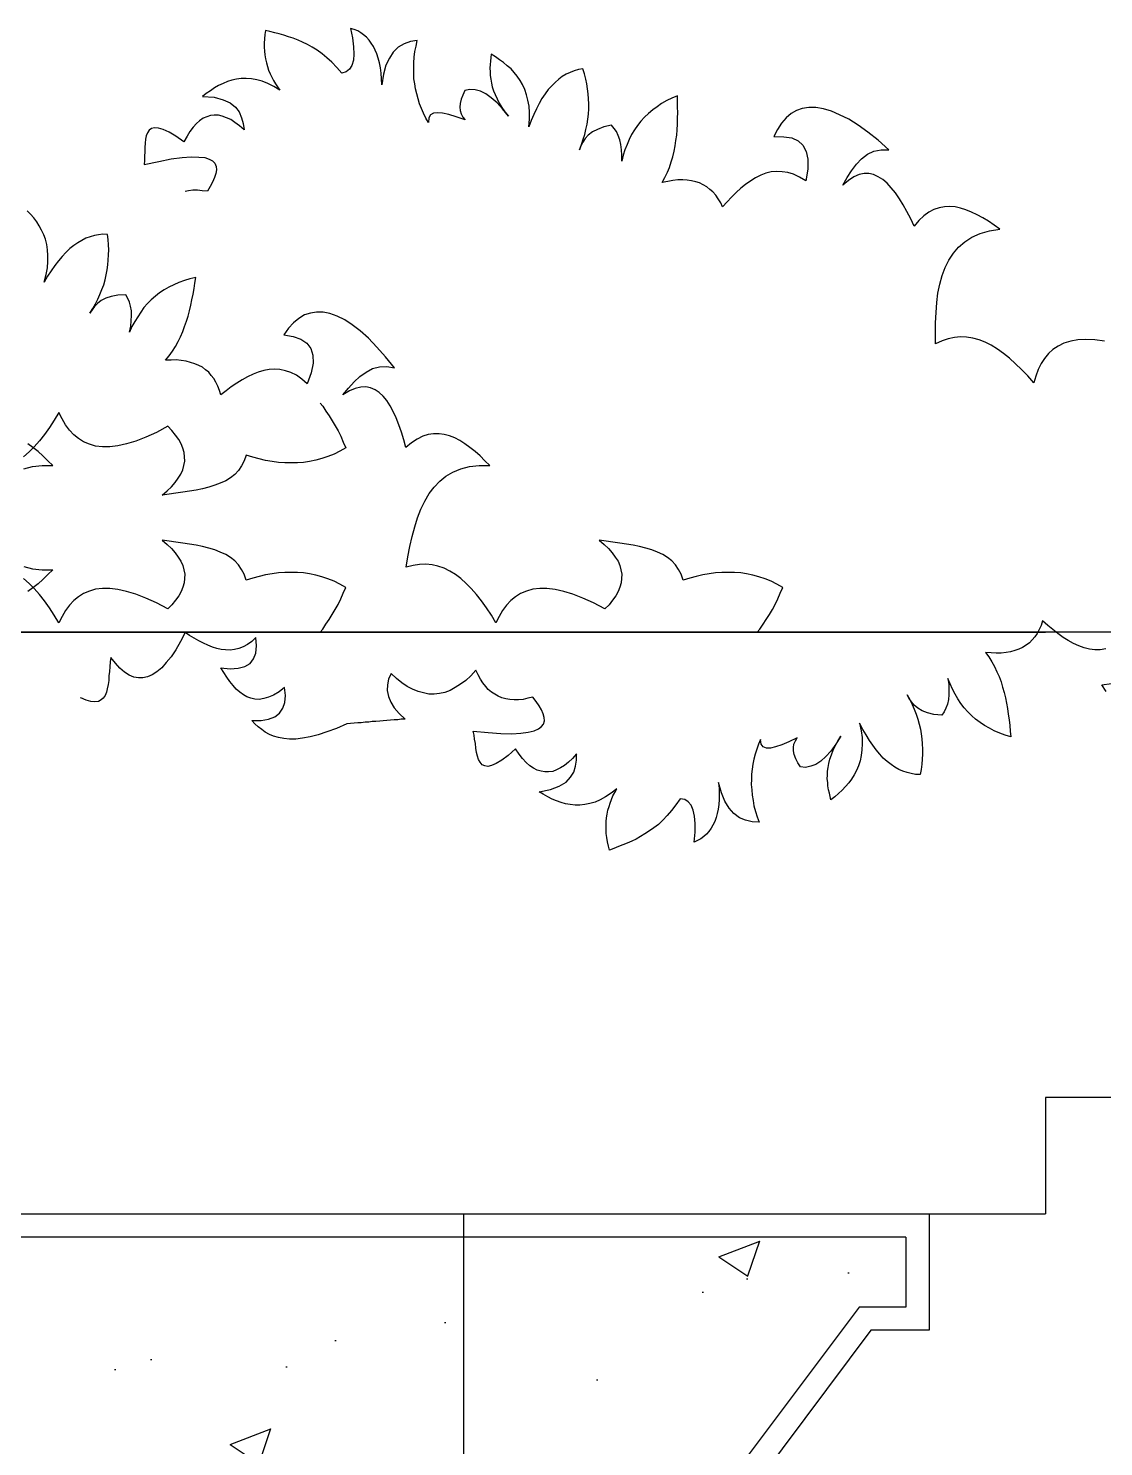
# Model space of a CAD drawing. Extents: x -24232 to 27340, y -23039 to 23489.
# Drawn here: x -17692 to -17230, y -8696 to -8087 of the extents above; entities that cross this region are included whole.
import ezdxf

# ---------------------------------------------------------------- set-up
doc = ezdxf.new("R2010")
doc.units = 0
doc.header["$LTSCALE"] = 10
for name, color, linetype in [('0-HATCH', 8, 'CONTINUOUS'), ('0-TEXT', 7, 'CONTINUOUS'), ('1', 1, 'CONTINUOUS'), ('3', 3, 'CONTINUOUS'), ('4', 4, 'CONTINUOUS')]:
    doc.layers.add(name, color=color, linetype=linetype)

# ---------------------------------------------------------------- blocks, each defined once
blk = doc.blocks.new('A$C190C71B1')
at = {"layer": '0-HATCH'}
h = blk.add_hatch(dxfattribs=at)
h.set_pattern_fill('AR-CONC', color=1, scale=25, style=0)
h.set_pattern_definition([(50, (132294.87, -20042.63), (179.31505, -15.68803), [18.75, -206.25]), (355, (132294.87, -20042.63), (-34.68783, 188.04803), [15, -165]), (100.4514, (132309.81, -20043.93), (144.62735, 172.35989), [15.93505, -175.28553]), (46.1842, (132294.87, -19992.63), (266.81026, -41.37975), [28.125, -309.375]), (96.6356, (132317.1, -19996.08), (233.6657, 243.52947), [23.90257, -262.92825]), (351.1842, (132294.87, -19992.63), (233.6655, 243.52965), [22.5, -247.5]), (21, (132319.87, -20005.13), (149.22676, -100.65472), [18.75, -206.25]), (326, (132319.87, -20005.13), (60.82883, 181.2875), [15, -165]), (71.4514, (132332.3, -20013.52), (210.05566, 80.63262), [15.93505, -175.28553]), (37.5, (132294.87, -20042.63), (3.039964, 83.223463), [0, -163, 0, -167.5, 0, -165.625]), (7.5, (132294.87, -20042.63), (65.767384, 98.60293), [0, -95.5, 0, -159.25, 0, -63.125]), (327.5, (132239.12, -20042.63), (133.45561, -5.638718), [0, -62.5, 0, -195, 0, -258.75]), (317.5, (132214.12, -20042.63), (145.79654, 25.02625), [0, -81.25, 0, -129.5, 0, -183.75])])
h.paths.add_polyline_path([(1250, 338.6), (1000.85, 338.6), (1000.85, 312.84), (990, 287.37), (990, 168.6), (990, 148.6), (1430, 148.6), (1430, 638.6), (1450, 638.6), (1450, 648.6), (1470, 648.6), (1620, 848.6), (1640, 848.6), (1640, 878.6), (1250, 878.6)])
h.paths.add_polyline_path([(650, 338.6), (650, 878.6), (260, 878.6), (260, 848.6), (280, 848.6), (430, 648.6), (450, 648.6), (450, 638.6), (470, 638.6), (470, 148.6), (910, 148.6), (910, 168.6), (910, 287.37), (899.15, 312.84), (899.15, 338.6)])
at = {"layer": '1'}
for p, q in [((1650, 888.6), (1650, 838.6)), ((1625, 838.6), (1475, 638.6)), ((1650, 838.6), (1625, 838.6))]:
    blk.add_line(p, q, dxfattribs=at)
for points in [[(1388.24, 1138.6), (1389.38, 1139.99), (1390.8, 1142.02), (1392.22, 1144.04), (1393.51, 1146.22), (1394.81, 1148.39), (1395.98, 1150.58), (1397.15, 1152.9), (1398.21, 1155.37), (1399.27, 1157.84), (1399.27, 1157.84), (1396.7, 1159.31), (1394.25, 1160.5), (1391.64, 1161.57), (1389.02, 1162.37), (1386.39, 1163.17), (1383.73, 1163.71), (1381.2, 1164.09), (1378.5, 1164.22), (1375.81, 1164.35), (1373.1, 1164.35), (1370.36, 1164.08), (1367.61, 1163.67), (1364.86, 1163.27), (1362.09, 1162.59), (1359.31, 1161.92), (1356.51, 1160.98), (1356.51, 1160.98), (1355.68, 1163.5), (1354.54, 1165.64), (1353.23, 1167.53), (1351.65, 1169.31), (1349.76, 1170.72), (1347.72, 1172), (1345.38, 1173.05), (1343.03, 1173.96), (1340.41, 1174.76), (1337.76, 1175.42), (1334.97, 1175.97), (1332.18, 1176.52), (1329.25, 1176.94), (1326.31, 1177.37), (1323.37, 1177.79), (1320.43, 1178.22), (1320.43, 1178.22), (1322.56, 1176.38), (1324.41, 1174.58), (1325.99, 1172.79), (1327.3, 1170.91), (1328.48, 1169.16), (1329.24, 1167.33), (1329.73, 1165.38), (1330.09, 1163.59), (1330.04, 1161.7), (1329.86, 1159.82), (1329.27, 1157.98), (1328.55, 1156.16), (1327.54, 1154.22), (1326.14, 1152.33), (1324.6, 1150.45), (1322.79, 1148.6), (1322.79, 1148.6), (1317.91, 1151.25), (1313.37, 1153.32), (1309.06, 1154.97), (1305.12, 1156.17), (1301.41, 1156.94), (1297.93, 1157.42), (1294.82, 1157.46), (1291.8, 1157.08), (1289.15, 1156.26), (1286.62, 1155.29), (1284.45, 1153.88), (1282.38, 1152.19), (1280.56, 1150.2), (1278.85, 1147.93), (1277.38, 1145.37), (1276.03, 1142.66), (1276.03, 1142.66), (1274.05, 1145.97), (1271.93, 1149.16), (1269.78, 1152.08), (1267.62, 1154.86), (1265.43, 1157.38), (1263.21, 1159.63), (1260.85, 1161.76)], [(1260.9, 1208.88), (1264.65, 1209.86), (1268.76, 1210.27), (1273.36, 1210.22), (1273.36, 1210.22), (1271.26, 1212.33), (1269.17, 1214.43), (1267.05, 1216.26), (1264.78, 1217.98), (1262.63, 1219.54)], [(1576.07, 1138.6), (1577.21, 1139.99), (1578.63, 1142.02), (1580.04, 1144.04), (1581.34, 1146.22), (1582.64, 1148.39), (1583.8, 1150.58), (1584.98, 1152.9), (1586.04, 1155.37), (1587.09, 1157.84), (1587.09, 1157.84), (1584.53, 1159.31), (1582.08, 1160.5), (1579.47, 1161.57), (1576.84, 1162.37), (1574.22, 1163.17), (1571.56, 1163.71), (1569.02, 1164.09), (1566.33, 1164.22), (1563.63, 1164.35), (1560.93, 1164.35), (1558.19, 1164.08), (1555.44, 1163.67), (1552.69, 1163.27), (1549.92, 1162.59), (1547.14, 1161.92), (1544.34, 1160.98), (1544.34, 1160.98), (1543.51, 1163.5), (1542.36, 1165.64), (1541.06, 1167.53), (1539.48, 1169.31), (1537.59, 1170.72), (1535.55, 1172), (1533.21, 1173.05), (1530.86, 1173.96), (1528.23, 1174.76), (1525.59, 1175.42), (1522.8, 1175.97), (1520.01, 1176.52), (1517.07, 1176.94), (1514.14, 1177.37), (1511.2, 1177.79), (1508.26, 1178.22), (1508.26, 1178.22), (1510.38, 1176.38), (1512.24, 1174.58), (1513.82, 1172.79), (1515.12, 1170.91), (1516.31, 1169.16), (1517.07, 1167.33), (1517.56, 1165.38), (1517.92, 1163.59), (1517.87, 1161.7), (1517.69, 1159.82), (1517.1, 1157.98), (1516.38, 1156.16), (1515.37, 1154.22), (1513.97, 1152.33), (1512.43, 1150.45), (1510.62, 1148.6), (1510.62, 1148.6), (1505.73, 1151.25), (1501.2, 1153.32), (1496.89, 1154.97), (1492.95, 1156.17), (1489.23, 1156.94), (1485.76, 1157.42), (1482.65, 1157.46), (1479.63, 1157.08), (1476.98, 1156.26), (1474.45, 1155.29), (1472.28, 1153.88), (1470.21, 1152.19), (1468.39, 1150.2), (1466.68, 1147.93), (1465.21, 1145.37), (1463.85, 1142.66), (1463.85, 1142.66), (1461.88, 1145.97), (1459.76, 1149.16), (1457.61, 1152.08), (1455.45, 1154.86), (1453.26, 1157.38), (1451.04, 1159.63), (1448.68, 1161.76), (1446.41, 1163.47), (1443.98, 1164.93), (1441.53, 1166.12), (1438.91, 1167.06), (1436.39, 1167.58), (1433.71, 1167.84), (1430.98, 1167.71), (1428.24, 1167.3), (1425.31, 1166.51), (1425.31, 1166.51), (1426.03, 1171.04), (1426.87, 1175.42), (1427.85, 1179.8), (1428.93, 1183.89), (1430.13, 1187.83), (1431.57, 1191.48), (1433.27, 1194.97), (1435.08, 1198.18), (1437.25, 1200.94), (1439.67, 1203.55), (1442.32, 1205.72), (1445.34, 1207.46), (1448.73, 1208.88), (1452.48, 1209.86), (1456.58, 1210.27), (1461.18, 1210.22), (1461.18, 1210.22), (1459.09, 1212.33), (1457, 1214.43), (1454.87, 1216.26), (1452.61, 1217.98), (1450.46, 1219.54), (1448.3, 1220.98), (1446.11, 1222.14), (1443.9, 1223.04), (1441.64, 1223.53), (1439.38, 1223.89), (1437.07, 1223.84), (1434.74, 1223.53), (1432.37, 1222.82), (1429.94, 1221.57), (1427.62, 1220.04), (1425.12, 1217.98), (1425.12, 1217.98), (1424.23, 1221.32), (1423.2, 1224.67), (1422.16, 1227.76), (1420.96, 1230.72), (1419.73, 1233.41), (1418.35, 1235.85), (1416.95, 1238.15), (1415.38, 1240.07), (1413.64, 1241.6), (1411.87, 1242.86), (1409.92, 1243.72), (1407.92, 1244.06), (1405.75, 1244), (1403.39, 1243.42), (1400.84, 1242.32), (1398.11, 1240.69), (1398.11, 1240.69), (1400.43, 1243.58), (1402.85, 1246.18), (1405.38, 1248.51), (1408.01, 1250.41), (1410.86, 1251.89), (1413.78, 1252.69), (1416.91, 1252.78), (1420.23, 1252.19), (1420.23, 1252.19), (1416.38, 1257.03), (1412.59, 1261.2), (1409.04, 1264.94), (1405.56, 1268.12), (1402.03, 1270.78), (1398.85, 1272.85), (1395.63, 1274.52), (1392.49, 1275.64), (1389.57, 1276.2), (1386.72, 1276.21), (1384.11, 1275.8), (1381.59, 1274.96), (1379.14, 1273.44), (1376.79, 1271.64), (1374.66, 1269.28), (1372.63, 1266.5), (1372.63, 1266.5), (1376.75, 1265.69), (1380.02, 1264.55), (1382.55, 1262.81), (1384.23, 1260.62), (1385.16, 1257.68), (1385.23, 1254.29), (1384.42, 1250.17), (1382.72, 1245.33), (1382.72, 1245.33), (1380.35, 1247.32), (1378.08, 1249.04), (1375.76, 1250.21), (1373.4, 1250.99), (1371.01, 1251.5), (1368.73, 1251.72), (1366.41, 1251.54), (1364.06, 1251.1), (1361.69, 1250.38), (1359.44, 1249.52), (1357.03, 1248.41), (1354.74, 1247.14), (1352.42, 1245.61), (1350.1, 1244.08), (1347.9, 1242.4), (1345.56, 1240.6), (1345.56, 1240.6), (1345.07, 1242.55), (1344.31, 1244.38), (1343.53, 1246.08), (1342.6, 1247.67), (1341.51, 1248.99), (1340.42, 1250.32), (1339.04, 1251.4), (1337.66, 1252.49), (1336.12, 1253.32), (1334.43, 1254.03), (1332.59, 1254.61), (1330.74, 1255.07), (1328.6, 1255.41), (1326.46, 1255.62), (1324.29, 1255.57), (1321.85, 1255.54), (1321.85, 1255.54), (1323.39, 1257.42), (1324.8, 1259.44), (1326.08, 1261.35), (1327.24, 1263.54), (1328.26, 1265.6), (1329.29, 1267.8), (1330.05, 1270.03), (1330.81, 1272.26), (1331.57, 1274.48), (1332.2, 1276.72), (1332.71, 1279.11), (1333.21, 1281.5), (1333.72, 1283.89), (1334.09, 1286.29), (1334.46, 1288.69), (1334.84, 1291.09), (1334.84, 1291.09), (1332.34, 1290.52), (1329.97, 1289.81), (1327.59, 1288.96), (1325.45, 1287.95), (1323.32, 1286.95), (1321.31, 1285.79), (1319.29, 1284.5), (1317.52, 1283.05), (1315.74, 1281.47), (1314.09, 1279.87), (1312.57, 1278.12), (1311.16, 1276.23), (1309.88, 1274.19), (1308.59, 1272.15), (1307.43, 1269.96), (1306.38, 1267.63), (1306.38, 1267.63), (1306.9, 1270.15), (1307.13, 1272.43), (1307.22, 1274.72), (1307.15, 1276.76), (1306.8, 1278.69), (1306.3, 1280.5), (1305.64, 1282.06), (1304.72, 1283.64), (1304.72, 1283.64), (1301.31, 1283.43), (1298.55, 1282.89), (1296.18, 1282.18), (1294.18, 1281.16), (1292.57, 1279.96), (1291.35, 1278.59), (1290.27, 1277.21), (1289.3, 1275.68), (1289.3, 1275.68), (1290.59, 1277.72), (1291.74, 1279.77), (1292.74, 1281.71), (1293.63, 1283.78), (1294.51, 1285.86), (1295.26, 1287.96), (1295.87, 1290.06), (1296.35, 1292.18), (1296.7, 1294.31), (1297.04, 1296.45), (1297.25, 1298.59), (1297.33, 1300.75), (1297.41, 1302.91), (1297.35, 1305.08), (1297.18, 1307.4), (1296.85, 1309.6), (1296.85, 1309.6), (1294.96, 1309.65), (1293.04, 1309.44), (1291.25, 1309.07), (1289.44, 1308.57), (1287.62, 1307.94), (1285.9, 1307.03), (1284.17, 1305.98), (1282.43, 1304.8), (1280.67, 1303.48), (1279.03, 1301.88), (1277.37, 1300.15), (1275.83, 1298.27), (1274.27, 1296.26), (1272.69, 1293.98), (1271.12, 1291.7), (1269.64, 1289.13), (1269.64, 1289.13), (1270.5, 1292.3), (1271.06, 1295.22), (1271.32, 1297.9), (1271.31, 1300.48), (1271.14, 1302.93), (1270.83, 1305.27), (1270.24, 1307.49), (1269.48, 1309.46), (1268.6, 1311.44), (1267.56, 1313.31), (1266.51, 1315.04), (1265.18, 1316.66), (1263.86, 1318.28), (1262.38, 1319.78)], [(1388.24, 1237.11), (1389.38, 1235.72), (1390.8, 1233.69), (1392.22, 1231.66), (1393.51, 1229.49), (1394.81, 1227.32), (1395.98, 1225.13), (1397.15, 1222.81), (1398.21, 1220.34), (1399.27, 1217.87), (1399.27, 1217.87), (1396.7, 1216.4), (1394.25, 1215.21), (1391.64, 1214.14), (1389.02, 1213.34), (1386.39, 1212.54), (1383.73, 1212), (1381.2, 1211.62), (1378.5, 1211.49), (1375.81, 1211.36), (1373.1, 1211.36), (1370.36, 1211.63), (1367.61, 1212.04), (1364.86, 1212.44), (1362.09, 1213.12), (1359.31, 1213.79), (1356.51, 1214.73), (1356.51, 1214.73), (1355.68, 1212.21), (1354.54, 1210.07), (1353.23, 1208.18), (1351.65, 1206.4), (1349.76, 1204.99), (1347.72, 1203.71), (1345.38, 1202.66), (1343.03, 1201.75), (1340.41, 1200.95), (1337.76, 1200.29), (1334.97, 1199.74), (1332.18, 1199.19), (1329.25, 1198.77), (1326.31, 1198.34), (1323.37, 1197.92), (1320.43, 1197.49), (1320.43, 1197.49), (1322.56, 1199.33), (1324.41, 1201.13), (1325.99, 1202.91), (1327.3, 1204.8), (1328.48, 1206.55), (1329.24, 1208.38), (1329.73, 1210.33), (1330.09, 1212.12), (1330.04, 1214.01), (1329.86, 1215.89), (1329.27, 1217.73), (1328.55, 1219.55), (1327.54, 1221.48), (1326.14, 1223.38), (1324.6, 1225.26), (1322.79, 1227.11), (1322.79, 1227.11), (1317.91, 1224.46), (1313.37, 1222.39), (1309.06, 1220.74), (1305.12, 1219.54), (1301.41, 1218.77), (1297.93, 1218.29), (1294.82, 1218.25), (1291.8, 1218.63), (1289.15, 1219.45), (1286.62, 1220.42), (1284.45, 1221.83), (1282.38, 1223.52), (1280.56, 1225.51), (1278.85, 1227.78), (1277.38, 1230.34), (1276.03, 1233.05), (1276.03, 1233.05), (1274.05, 1229.74), (1271.93, 1226.55), (1269.78, 1223.63), (1267.62, 1220.85), (1265.43, 1218.33), (1263.21, 1216.08), (1260.85, 1213.95)], [(1260.9, 1166.83), (1264.65, 1165.85), (1268.76, 1165.44), (1273.36, 1165.49), (1273.36, 1165.49), (1271.26, 1163.38), (1269.17, 1161.28), (1267.05, 1159.45), (1264.78, 1157.73), (1262.63, 1156.17)]]:
    blk.add_lwpolyline(points, dxfattribs=at)
at = {"layer": '3'}
for p, q in [((1900, 1138.6), (0, 1138.6)), ((1750, 938.6), (1700, 938.6)), ((1700, 938.6), (1700, 888.6)), ((200, 888.6), (1700, 888.6))]:
    blk.add_line(p, q, dxfattribs=at)
at = {"layer": '4'}
for p, q in [((1640, 878.6), (1250, 878.6)), ((1640, 878.6), (1640, 848.6)), ((1620, 848.6), (1470, 648.6)), ((1640, 848.6), (1620, 848.6))]:
    blk.add_line(p, q, dxfattribs=at)

msp = doc.modelspace()

# ---------------------------------------------------------------- linework, layer by layer
at = {"layer": '1'}
for points in [[(-17229.66, -8221), (-17233.76, -8220.51), (-17237.55, -8220.4), (-17241.06, -8220.54), (-17244.12, -8221.05), (-17247.03, -8221.96), (-17249.49, -8223.23), (-17251.82, -8224.63), (-17253.71, -8226.41), (-17255.44, -8228.43), (-17256.88, -8230.71), (-17258.17, -8233.25), (-17259.17, -8236.03), (-17260.02, -8238.93), (-17260.02, -8238.93), (-17262.55, -8236.02), (-17265.2, -8233.26), (-17267.83, -8230.76), (-17270.45, -8228.4), (-17273.04, -8226.31), (-17275.62, -8224.48), (-17278.32, -8222.8), (-17280.86, -8221.52), (-17283.5, -8220.51), (-17286.13, -8219.77), (-17288.87, -8219.31), (-17291.44, -8219.24), (-17294.13, -8219.45), (-17296.79, -8220.07), (-17299.42, -8220.95), (-17302.16, -8222.25), (-17302.16, -8222.25), (-17302.25, -8217.66), (-17302.2, -8213.2), (-17302.01, -8208.72), (-17301.66, -8204.5), (-17301.18, -8200.41), (-17300.4, -8196.56), (-17299.34, -8192.83), (-17298.13, -8189.35), (-17296.48, -8186.25), (-17294.55, -8183.26), (-17292.32, -8180.65), (-17289.66, -8178.41), (-17286.58, -8176.41), (-17283.05, -8174.78), (-17279.09, -8173.66), (-17274.55, -8172.9), (-17274.55, -8172.9), (-17276.98, -8171.19), (-17279.42, -8169.49), (-17281.83, -8168.06), (-17284.36, -8166.77), (-17286.75, -8165.61), (-17289.13, -8164.58), (-17291.49, -8163.82), (-17293.83, -8163.33), (-17296.13, -8163.24), (-17298.42, -8163.29), (-17300.69, -8163.74), (-17302.93, -8164.45), (-17305.14, -8165.57), (-17307.31, -8167.23), (-17309.32, -8169.15), (-17311.42, -8171.61), (-17311.42, -8171.61), (-17312.89, -8168.48), (-17314.48, -8165.36), (-17316.06, -8162.51), (-17317.76, -8159.81), (-17319.44, -8157.37), (-17321.23, -8155.22), (-17323.01, -8153.19), (-17324.9, -8151.59), (-17326.88, -8150.39), (-17328.85, -8149.46), (-17330.92, -8148.95), (-17332.94, -8148.98), (-17335.07, -8149.41), (-17337.29, -8150.4), (-17339.6, -8151.93), (-17342.01, -8154.02), (-17342.01, -8154.02), (-17340.24, -8150.77), (-17338.31, -8147.78), (-17336.23, -8145.04), (-17333.98, -8142.7), (-17331.43, -8140.75), (-17328.69, -8139.45), (-17325.63, -8138.8), (-17322.25, -8138.81), (-17322.25, -8138.81), (-17326.9, -8134.71), (-17331.36, -8131.28), (-17335.52, -8128.23), (-17339.51, -8125.7), (-17343.45, -8123.71), (-17346.95, -8122.23), (-17350.41, -8121.15), (-17353.7, -8120.6), (-17356.68, -8120.57), (-17359.48, -8121.06), (-17361.98, -8121.93), (-17364.31, -8123.2), (-17366.46, -8125.12), (-17368.45, -8127.31), (-17370.13, -8130.01), (-17371.64, -8133.1), (-17371.64, -8133.1), (-17367.44, -8133.18), (-17364.02, -8133.72), (-17361.22, -8134.98), (-17359.18, -8136.85), (-17357.75, -8139.58), (-17357.08, -8142.9), (-17357.15, -8147.1), (-17357.97, -8152.17), (-17357.97, -8152.17), (-17360.66, -8150.62), (-17363.19, -8149.33), (-17365.69, -8148.58), (-17368.15, -8148.24), (-17370.59, -8148.16), (-17372.87, -8148.34), (-17375.12, -8148.92), (-17377.35, -8149.77), (-17379.56, -8150.89), (-17381.63, -8152.14), (-17383.81, -8153.66), (-17385.84, -8155.31), (-17387.85, -8157.22), (-17389.86, -8159.14), (-17391.73, -8161.18), (-17393.72, -8163.37), (-17393.72, -8163.37), (-17394.54, -8161.54), (-17395.62, -8159.86), (-17396.69, -8158.33), (-17397.88, -8156.93), (-17399.18, -8155.82), (-17400.49, -8154.71), (-17402.04, -8153.88), (-17403.59, -8153.06), (-17405.26, -8152.51), (-17407.04, -8152.11), (-17408.96, -8151.86), (-17410.86, -8151.74), (-17413.02, -8151.77), (-17415.17, -8151.94), (-17417.3, -8152.38), (-17419.69, -8152.84), (-17419.69, -8152.84), (-17418.51, -8150.72), (-17417.47, -8148.48), (-17416.55, -8146.38), (-17415.79, -8144.02), (-17415.16, -8141.8), (-17414.53, -8139.46), (-17414.17, -8137.13), (-17413.82, -8134.8), (-17413.46, -8132.48), (-17413.24, -8130.16), (-17413.16, -8127.72), (-17413.08, -8125.28), (-17413, -8122.84), (-17413.06, -8120.42), (-17413.11, -8117.99), (-17413.17, -8115.56), (-17413.17, -8115.56), (-17415.53, -8116.55), (-17417.74, -8117.67), (-17419.93, -8118.93), (-17421.85, -8120.3), (-17423.77, -8121.67), (-17425.55, -8123.16), (-17427.31, -8124.78), (-17428.8, -8126.52), (-17430.27, -8128.4), (-17431.61, -8130.26), (-17432.81, -8132.25), (-17433.86, -8134.36), (-17434.76, -8136.59), (-17435.67, -8138.83), (-17436.43, -8141.18), (-17437.04, -8143.66), (-17437.04, -8143.66), (-17436.98, -8141.09), (-17437.16, -8138.81), (-17437.47, -8136.53), (-17437.9, -8134.54), (-17438.58, -8132.7), (-17439.39, -8131.01), (-17440.32, -8129.59), (-17441.51, -8128.2), (-17441.51, -8128.2), (-17444.82, -8129), (-17447.45, -8130.02), (-17449.66, -8131.14), (-17451.44, -8132.5), (-17452.82, -8133.96), (-17453.77, -8135.52), (-17454.6, -8137.07), (-17455.28, -8138.75), (-17455.28, -8138.75), (-17454.37, -8136.51), (-17453.6, -8134.29), (-17452.95, -8132.21), (-17452.45, -8130.01), (-17451.95, -8127.81), (-17451.58, -8125.62), (-17451.35, -8123.43), (-17451.25, -8121.26), (-17451.28, -8119.1), (-17451.32, -8116.94), (-17451.49, -8114.79), (-17451.79, -8112.65), (-17452.09, -8110.52), (-17452.53, -8108.39), (-17453.12, -8106.14), (-17453.82, -8104.03), (-17453.82, -8104.03), (-17455.69, -8104.31), (-17457.54, -8104.86), (-17459.25, -8105.54), (-17460.94, -8106.35), (-17462.62, -8107.29), (-17464.15, -8108.49), (-17465.67, -8109.83), (-17467.17, -8111.3), (-17468.67, -8112.9), (-17470.01, -8114.77), (-17471.34, -8116.76), (-17472.52, -8118.89), (-17473.7, -8121.14), (-17474.85, -8123.66), (-17476, -8126.19), (-17477, -8128.97), (-17477, -8128.97), (-17476.72, -8125.7), (-17476.68, -8122.73), (-17476.89, -8120.04), (-17477.36, -8117.51), (-17477.96, -8115.12), (-17478.67, -8112.88), (-17479.65, -8110.8), (-17480.74, -8108.99), (-17481.96, -8107.19), (-17483.31, -8105.54), (-17484.64, -8104.02), (-17486.24, -8102.66), (-17487.83, -8101.3), (-17489.55, -8100.09), (-17491.27, -8098.87), (-17493.12, -8097.66), (-17493.12, -8097.66), (-17493.27, -8099.16), (-17493.43, -8100.66), (-17493.58, -8102.16), (-17493.72, -8103.79), (-17493.6, -8105.27), (-17493.61, -8106.89), (-17493.35, -8108.5), (-17493.09, -8110.1), (-17492.69, -8111.69), (-17492.15, -8113.4), (-17491.48, -8115.11), (-17490.66, -8116.94), (-17489.7, -8118.75), (-17488.61, -8120.56), (-17487.24, -8122.48), (-17485.74, -8124.39), (-17485.74, -8124.39), (-17488.29, -8121.21), (-17490.66, -8118.56), (-17493.13, -8116.45), (-17495.42, -8114.74), (-17497.81, -8113.58), (-17500.02, -8113.08), (-17502.33, -8112.85), (-17504.46, -8113.29), (-17504.46, -8113.29), (-17505.39, -8115.26), (-17506.06, -8117.07), (-17506.46, -8118.86), (-17506.6, -8120.49), (-17506.48, -8121.97), (-17506.1, -8123.42), (-17505.32, -8124.71), (-17504.42, -8125.86), (-17504.42, -8125.86), (-17508.16, -8124.67), (-17511.35, -8123.7), (-17514.1, -8123.11), (-17516.28, -8122.88), (-17518.02, -8123.01), (-17519.31, -8123.79), (-17520.03, -8125.06), (-17520.13, -8127.1), (-17520.13, -8127.1), (-17521.23, -8125.16), (-17522.21, -8123.07), (-17523.17, -8121.12), (-17524.02, -8119.02), (-17524.59, -8116.91), (-17525.16, -8114.79), (-17525.73, -8112.67), (-17526.05, -8110.4), (-17526.35, -8108.26), (-17526.4, -8105.96), (-17526.44, -8103.67), (-17526.35, -8101.37), (-17526.27, -8099.06), (-17525.92, -8096.6), (-17525.43, -8094.26), (-17524.95, -8091.79), (-17524.95, -8091.79), (-17527.88, -8092.29), (-17530.64, -8093.32), (-17533.1, -8094.73), (-17535.23, -8096.79), (-17536.92, -8099.36), (-17538.43, -8102.45), (-17539.48, -8106.32), (-17540.21, -8110.84), (-17540.21, -8110.84), (-17540.27, -8108.28), (-17540.46, -8105.86), (-17540.78, -8103.58), (-17541.22, -8101.46), (-17541.78, -8099.47), (-17542.33, -8097.62), (-17543.01, -8095.92), (-17543.8, -8094.36), (-17544.73, -8092.95), (-17545.64, -8091.67), (-17546.82, -8090.41), (-17547.98, -8089.42), (-17549.26, -8088.57), (-17550.55, -8087.73), (-17552.08, -8087.17), (-17553.61, -8086.62), (-17553.61, -8086.62), (-17552.74, -8090.74), (-17552.31, -8094.49), (-17552.19, -8097.72), (-17552.39, -8100.31), (-17553.03, -8102.52), (-17554.12, -8104.09), (-17555.51, -8105.29), (-17557.36, -8105.84), (-17557.36, -8105.84), (-17559.58, -8103.44), (-17561.65, -8101.17), (-17563.83, -8099.32), (-17565.85, -8097.59), (-17568.01, -8096), (-17570.14, -8094.68), (-17572.12, -8093.62), (-17574.23, -8092.57), (-17576.19, -8091.64), (-17578.28, -8090.86), (-17580.23, -8090.2), (-17582.3, -8089.55), (-17584.24, -8089.03), (-17586.17, -8088.51), (-17588.24, -8087.99), (-17590.17, -8087.47), (-17590.17, -8087.47), (-17590.44, -8089.25), (-17590.56, -8091.15), (-17590.69, -8092.92), (-17590.69, -8094.68), (-17590.55, -8096.42), (-17590.42, -8098.03), (-17590.15, -8099.77), (-17589.75, -8101.36), (-17589.36, -8102.95), (-17588.83, -8104.53), (-17588.16, -8106.1), (-17587.51, -8107.54), (-17586.72, -8108.96), (-17585.92, -8110.52), (-17585.01, -8111.8), (-17583.95, -8113.21), (-17583.95, -8113.21), (-17586.64, -8111.66), (-17589.18, -8110.37), (-17591.56, -8109.34), (-17593.91, -8108.72), (-17596.23, -8108.36), (-17598.41, -8108.13), (-17600.57, -8108.16), (-17602.58, -8108.46), (-17604.57, -8108.88), (-17606.56, -8109.45), (-17608.38, -8110.27), (-17610.33, -8111.23), (-17612.02, -8112.17), (-17613.81, -8113.4), (-17615.61, -8114.62), (-17617.27, -8115.83), (-17617.27, -8115.83), (-17612.24, -8116.25), (-17608.37, -8117.29), (-17605.29, -8118.67), (-17603.11, -8120.53), (-17601.47, -8122.56), (-17600.46, -8125.05), (-17599.72, -8127.56), (-17599.37, -8130.24), (-17599.37, -8130.24), (-17601.27, -8128.49), (-17603.28, -8127.03), (-17605.13, -8125.82), (-17606.95, -8125.02), (-17608.76, -8124.35), (-17610.41, -8123.94), (-17612.17, -8123.95), (-17613.78, -8124.07), (-17615.36, -8124.6), (-17616.93, -8125.27), (-17618.47, -8126.34), (-17619.86, -8127.53), (-17621.23, -8129.12), (-17622.7, -8131), (-17623.9, -8132.98), (-17625.19, -8135.38), (-17625.19, -8135.38), (-17628.63, -8132.95), (-17631.6, -8131.29), (-17634.12, -8130.14), (-17636.2, -8129.49), (-17637.83, -8129.35), (-17639.16, -8129.72), (-17640.19, -8130.35), (-17640.91, -8131.48), (-17641.49, -8132.75), (-17641.77, -8134.26), (-17641.92, -8135.89), (-17642.04, -8137.79), (-17642.02, -8139.68), (-17642.14, -8141.59), (-17642.14, -8143.34), (-17642.27, -8145.11), (-17642.27, -8145.11), (-17636.02, -8143.81), (-17630.7, -8142.71), (-17626.02, -8142.07), (-17622.11, -8141.9), (-17618.87, -8141.91), (-17616.28, -8142.11), (-17614.34, -8142.77), (-17612.92, -8143.61), (-17611.89, -8144.61), (-17611.38, -8145.92), (-17611.27, -8147.4), (-17611.54, -8149.04), (-17612.09, -8150.71), (-17612.88, -8152.66), (-17613.94, -8154.64), (-17615.14, -8156.62), (-17615.14, -8156.62), (-17617.32, -8156.39), (-17619.37, -8156.15), (-17621.39, -8156.17), (-17623.26, -8156.45), (-17624.75, -8156.68)], [(-17229.01, -8353.32), (-17231.42, -8353.68), (-17233.71, -8353.77), (-17236.01, -8353.46), (-17238.33, -8352.87), (-17240.66, -8352.02), (-17242.85, -8351.03), (-17245.19, -8349.77), (-17247.41, -8348.38), (-17249.63, -8346.71), (-17251.85, -8345.04), (-17253.95, -8343.24), (-17256.18, -8341.3), (-17256.18, -8341.3), (-17256.78, -8343.21), (-17257.65, -8345), (-17258.53, -8346.65), (-17259.55, -8348.18), (-17260.72, -8349.44), (-17261.88, -8350.7), (-17263.33, -8351.7), (-17264.77, -8352.7), (-17266.36, -8353.43), (-17268.09, -8354.04), (-17269.96, -8354.52), (-17271.83, -8354.86), (-17273.98, -8355.08), (-17276.14, -8355.17), (-17278.3, -8354.98), (-17280.74, -8354.81), (-17280.74, -8354.81), (-17279.31, -8356.78), (-17278.01, -8358.88), (-17276.86, -8360.86), (-17275.82, -8363.11), (-17274.93, -8365.24), (-17274.03, -8367.49), (-17273.41, -8369.76), (-17272.78, -8372.03), (-17272.15, -8374.3), (-17271.65, -8376.57), (-17271.29, -8378.98), (-17270.93, -8381.4), (-17270.56, -8383.81), (-17270.33, -8386.23), (-17270.1, -8388.65), (-17269.87, -8391.07), (-17269.87, -8391.07), (-17272.33, -8390.35), (-17274.65, -8389.5), (-17276.98, -8388.51), (-17279.05, -8387.38), (-17281.12, -8386.25), (-17283.06, -8384.97), (-17285, -8383.57), (-17286.68, -8382.02), (-17288.37, -8380.33), (-17289.92, -8378.64), (-17291.34, -8376.8), (-17292.63, -8374.83), (-17293.79, -8372.72), (-17294.95, -8370.61), (-17295.98, -8368.35), (-17296.89, -8365.96), (-17296.89, -8365.96), (-17296.52, -8368.51), (-17296.43, -8370.8), (-17296.47, -8373.09), (-17296.66, -8375.12), (-17297.13, -8377.03), (-17297.73, -8378.81), (-17298.48, -8380.32), (-17299.5, -8381.84), (-17299.5, -8381.84), (-17302.89, -8381.44), (-17305.61, -8380.74), (-17307.94, -8379.88), (-17309.87, -8378.74), (-17311.41, -8377.46), (-17312.54, -8376.02), (-17313.54, -8374.57), (-17314.41, -8372.99), (-17314.41, -8372.99), (-17313.25, -8375.1), (-17312.22, -8377.22), (-17311.34, -8379.21), (-17310.58, -8381.34), (-17309.82, -8383.46), (-17309.2, -8385.6), (-17308.71, -8387.74), (-17308.35, -8389.88), (-17308.14, -8392.03), (-17307.92, -8394.18), (-17307.83, -8396.33), (-17307.88, -8398.49), (-17307.93, -8400.65), (-17308.12, -8402.82), (-17308.43, -8405.12), (-17308.88, -8407.3), (-17308.88, -8407.3), (-17310.78, -8407.24), (-17312.68, -8406.91), (-17314.45, -8406.44), (-17316.23, -8405.83), (-17318.01, -8405.09), (-17319.67, -8404.08), (-17321.33, -8402.93), (-17323, -8401.65), (-17324.67, -8400.23), (-17326.22, -8398.54), (-17327.78, -8396.71), (-17329.2, -8394.74), (-17330.63, -8392.64), (-17332.08, -8390.27), (-17333.52, -8387.9), (-17334.84, -8385.25), (-17334.84, -8385.25), (-17334.17, -8388.47), (-17333.78, -8391.42), (-17333.68, -8394.11), (-17333.85, -8396.68), (-17334.16, -8399.12), (-17334.6, -8401.43), (-17335.33, -8403.62), (-17336.2, -8405.54), (-17337.2, -8407.47), (-17338.34, -8409.26), (-17339.49, -8410.93), (-17340.91, -8412.47), (-17342.34, -8414.01), (-17343.9, -8415.42), (-17345.46, -8416.83), (-17347.16, -8418.24), (-17347.16, -8418.24), (-17347.49, -8416.77), (-17347.82, -8415.3), (-17348.14, -8413.83), (-17348.48, -8412.22), (-17348.53, -8410.74), (-17348.73, -8409.13), (-17348.66, -8407.51), (-17348.59, -8405.89), (-17348.38, -8404.26), (-17348.05, -8402.5), (-17347.58, -8400.73), (-17346.98, -8398.81), (-17346.25, -8396.9), (-17345.38, -8394.97), (-17344.25, -8392.91), (-17342.98, -8390.83), (-17342.98, -8390.83), (-17345.13, -8394.29), (-17347.18, -8397.2), (-17349.38, -8399.58), (-17351.46, -8401.55), (-17353.69, -8402.99), (-17355.82, -8403.75), (-17358.1, -8404.24), (-17360.26, -8404.06), (-17360.26, -8404.06), (-17361.41, -8402.21), (-17362.29, -8400.49), (-17362.9, -8398.76), (-17363.23, -8397.16), (-17363.29, -8395.68), (-17363.08, -8394.19), (-17362.46, -8392.81), (-17361.7, -8391.57), (-17361.7, -8391.57), (-17365.27, -8393.19), (-17368.32, -8394.53), (-17370.98, -8395.44), (-17373.12, -8395.93), (-17374.87, -8396), (-17376.25, -8395.38), (-17377.1, -8394.2), (-17377.45, -8392.19), (-17377.45, -8392.19), (-17378.31, -8394.24), (-17379.04, -8396.43), (-17379.77, -8398.48), (-17380.35, -8400.66), (-17380.67, -8402.83), (-17380.99, -8405), (-17381.31, -8407.17), (-17381.36, -8409.47), (-17381.41, -8411.63), (-17381.18, -8413.91), (-17380.96, -8416.2), (-17380.6, -8418.48), (-17380.24, -8420.75), (-17379.61, -8423.16), (-17378.84, -8425.42), (-17378.07, -8427.82), (-17378.07, -8427.82), (-17381.05, -8427.66), (-17383.91, -8426.97), (-17386.51, -8425.86), (-17388.88, -8424.06), (-17390.86, -8421.71), (-17392.72, -8418.82), (-17394.22, -8415.1), (-17395.47, -8410.7), (-17395.47, -8410.7), (-17395.24, -8413.25), (-17395.14, -8415.67), (-17395.18, -8417.97), (-17395.37, -8420.13), (-17395.69, -8422.17), (-17396.02, -8424.07), (-17396.49, -8425.84), (-17397.1, -8427.49), (-17397.85, -8429), (-17398.61, -8430.38), (-17399.63, -8431.77), (-17400.67, -8432.88), (-17401.84, -8433.88), (-17403.02, -8434.87), (-17404.47, -8435.6), (-17405.93, -8436.33), (-17405.93, -8436.33), (-17405.55, -8432.13), (-17405.57, -8428.36), (-17405.83, -8425.13), (-17406.33, -8422.59), (-17407.22, -8420.46), (-17408.49, -8419.03), (-17410.02, -8418.01), (-17411.92, -8417.68), (-17411.92, -8417.68), (-17413.84, -8420.32), (-17415.63, -8422.82), (-17417.57, -8424.92), (-17419.38, -8426.88), (-17421.33, -8428.71), (-17423.29, -8430.27), (-17425.13, -8431.55), (-17427.1, -8432.84), (-17428.95, -8434), (-17430.93, -8435.02), (-17432.78, -8435.9), (-17434.77, -8436.79), (-17436.63, -8437.53), (-17438.49, -8438.28), (-17440.48, -8439.03), (-17442.34, -8439.78), (-17442.34, -8439.78), (-17442.81, -8438.05), (-17443.16, -8436.17), (-17443.49, -8434.43), (-17443.7, -8432.69), (-17443.77, -8430.94), (-17443.83, -8429.32), (-17443.76, -8427.56), (-17443.56, -8425.94), (-17443.35, -8424.31), (-17443.01, -8422.68), (-17442.54, -8421.04), (-17442.06, -8419.54), (-17441.44, -8418.03), (-17440.83, -8416.39), (-17440.08, -8415.01), (-17439.19, -8413.49), (-17439.19, -8413.49), (-17441.68, -8415.34), (-17444.05, -8416.92), (-17446.29, -8418.22), (-17448.55, -8419.12), (-17450.81, -8419.75), (-17452.95, -8420.24), (-17455.1, -8420.46), (-17457.13, -8420.4), (-17459.16, -8420.21), (-17461.19, -8419.89), (-17463.11, -8419.29), (-17465.16, -8418.56), (-17466.94, -8417.82), (-17468.87, -8416.82), (-17470.79, -8415.81), (-17472.59, -8414.8), (-17472.59, -8414.8), (-17467.64, -8413.8), (-17463.92, -8412.31), (-17461.02, -8410.57), (-17459.08, -8408.47), (-17457.68, -8406.26), (-17456.98, -8403.67), (-17456.54, -8401.09), (-17456.51, -8398.39), (-17456.51, -8398.39), (-17458.18, -8400.35), (-17460.01, -8402.04), (-17461.7, -8403.45), (-17463.42, -8404.46), (-17465.14, -8405.34), (-17466.73, -8405.94), (-17468.48, -8406.15), (-17470.09, -8406.21), (-17471.72, -8405.87), (-17473.36, -8405.39), (-17475.01, -8404.52), (-17476.54, -8403.5), (-17478.08, -8402.07), (-17479.76, -8400.39), (-17481.18, -8398.55), (-17482.75, -8396.32), (-17482.75, -8396.32), (-17485.88, -8399.14), (-17488.63, -8401.14), (-17491, -8402.58), (-17492.99, -8403.47), (-17494.6, -8403.8), (-17495.95, -8403.58), (-17497.05, -8403.09), (-17497.9, -8402.04), (-17498.62, -8400.86), (-17499.09, -8399.39), (-17499.42, -8397.79), (-17499.76, -8395.91), (-17499.97, -8394.03), (-17500.31, -8392.16), (-17500.52, -8390.41), (-17500.86, -8388.67), (-17500.86, -8388.67), (-17494.5, -8389.23), (-17489.08, -8389.69), (-17484.36, -8389.78), (-17480.46, -8389.49), (-17477.24, -8389.09), (-17474.7, -8388.59), (-17472.84, -8387.71), (-17471.53, -8386.71), (-17470.63, -8385.6), (-17470.28, -8384.23), (-17470.34, -8382.75), (-17470.81, -8381.15), (-17471.54, -8379.56), (-17472.56, -8377.72), (-17473.85, -8375.88), (-17475.27, -8374.05), (-17475.27, -8374.05), (-17477.41, -8374.53), (-17479.41, -8375.02), (-17481.42, -8375.23), (-17483.31, -8375.17), (-17485.2, -8375.11), (-17486.84, -8374.77), (-17488.61, -8374.3), (-17490.12, -8373.68), (-17491.63, -8372.8), (-17493.02, -8371.91), (-17494.41, -8370.75), (-17495.54, -8369.45), (-17496.82, -8367.88), (-17497.82, -8366.3), (-17498.84, -8364.45), (-17499.73, -8362.46), (-17499.73, -8362.46), (-17501.93, -8364.84), (-17504.14, -8366.82), (-17506.37, -8368.52), (-17508.6, -8369.96), (-17510.85, -8371.13), (-17513.11, -8372.02), (-17515.38, -8372.52), (-17517.67, -8372.74), (-17519.96, -8372.7), (-17522.27, -8372.25), (-17524.59, -8371.67), (-17526.92, -8370.68), (-17529.26, -8369.42), (-17531.61, -8367.9), (-17533.84, -8366.1), (-17536.22, -8363.9), (-17536.22, -8363.9), (-17537.34, -8366.37), (-17537.78, -8368.81), (-17537.82, -8371.24), (-17537.32, -8373.78), (-17536.28, -8376.17), (-17534.83, -8378.68), (-17532.72, -8381.02), (-17530.19, -8383.48), (-17530.19, -8383.48), (-17531.81, -8383.55), (-17533.28, -8383.74), (-17534.9, -8383.8), (-17536.51, -8384), (-17537.99, -8384.06), (-17539.6, -8384.26), (-17541.08, -8384.32), (-17542.69, -8384.52), (-17544.31, -8384.58), (-17545.78, -8384.77), (-17547.4, -8384.83), (-17549.01, -8385.03), (-17550.49, -8385.09), (-17552.1, -8385.29), (-17553.58, -8385.35), (-17555.2, -8385.55), (-17555.2, -8385.55), (-17559.7, -8387.48), (-17563.83, -8388.99), (-17567.55, -8390.21), (-17571.02, -8391.16), (-17574.24, -8391.69), (-17577.19, -8392.07), (-17579.89, -8392.04), (-17582.32, -8391.87), (-17584.63, -8391.42), (-17586.68, -8390.83), (-17588.46, -8390.09), (-17590.26, -8389.08), (-17591.79, -8387.93), (-17593.31, -8386.77), (-17594.71, -8385.48), (-17595.98, -8384.05), (-17595.98, -8384.05), (-17592.07, -8384.03), (-17588.86, -8383.5), (-17586.2, -8382.45), (-17584.1, -8380.88), (-17582.7, -8378.8), (-17581.86, -8376.34), (-17581.57, -8373.36), (-17581.97, -8369.87), (-17581.97, -8369.87), (-17584.33, -8371.72), (-17586.7, -8373.16), (-17588.82, -8374.05), (-17590.82, -8374.67), (-17592.83, -8375.02), (-17594.72, -8374.96), (-17596.49, -8374.49), (-17598.14, -8373.88), (-17599.65, -8373), (-17601.18, -8371.84), (-17602.72, -8370.55), (-17604.13, -8368.99), (-17605.54, -8367.29), (-17606.83, -8365.45), (-17608.12, -8363.48), (-17609.41, -8361.51), (-17609.41, -8361.51), (-17605.35, -8361.89), (-17601.85, -8361.62), (-17599.05, -8360.83), (-17596.81, -8359.53), (-17595.27, -8357.58), (-17594.29, -8355.12), (-17594, -8352), (-17594.28, -8348.37), (-17594.28, -8348.37), (-17596.1, -8350.06), (-17597.94, -8351.35), (-17599.79, -8352.37), (-17601.65, -8353.11), (-17603.52, -8353.59), (-17605.4, -8353.8), (-17607.29, -8353.74), (-17609.18, -8353.54), (-17611.09, -8353.08), (-17613, -8352.61), (-17614.92, -8351.75), (-17616.84, -8350.88), (-17618.77, -8349.87), (-17620.84, -8348.74), (-17622.77, -8347.6), (-17624.71, -8346.33), (-17624.71, -8346.33), (-17626.71, -8350.19), (-17628.74, -8353.64), (-17630.77, -8356.68), (-17632.83, -8359.19), (-17634.77, -8361.43), (-17636.86, -8363.13), (-17638.83, -8364.42), (-17640.82, -8365.31), (-17642.82, -8365.79), (-17644.72, -8365.73), (-17646.75, -8365.4), (-17648.81, -8364.54), (-17650.75, -8363.27), (-17652.7, -8361.59), (-17654.67, -8359.51), (-17656.66, -8357.03), (-17656.66, -8357.03), (-17656.85, -8358.92), (-17657.04, -8360.95), (-17657.23, -8362.98), (-17657.43, -8364.88), (-17657.48, -8366.9), (-17657.82, -8368.67), (-17658.15, -8370.44), (-17658.5, -8371.93), (-17659.12, -8373.31), (-17659.88, -8374.42), (-17660.79, -8375.26), (-17661.99, -8375.85), (-17663.46, -8376.04), (-17665.22, -8375.97), (-17667.26, -8375.38), (-17669.59, -8374.39), (-17669.59, -8374.39), (-17669.7, -8374.48)], [(-17228.83, -8371.65), (-17230.69, -8368.76), (-17230.69, -8368.76), (-17226.53, -8368.19)]]:
    msp.add_lwpolyline(points, dxfattribs=at)
at = {"layer": '3'}
for p, q in [((-22254.97, -8346.16), (-17254.97, -8346.16)), ((-22004.97, -8596.16), (-17504.97, -8596.16)), ((-17504.97, -12596.16), (-17504.97, -8596.16))]:
    msp.add_line(p, q, dxfattribs=at)

# ---------------------------------------------------------------- block references
at = {"layer": '0-TEXT'}
msp.add_blockref('A$C190C71B1', (-18954.97, -9484.76), dxfattribs=at)

doc.saveas('drawing.dxf')
